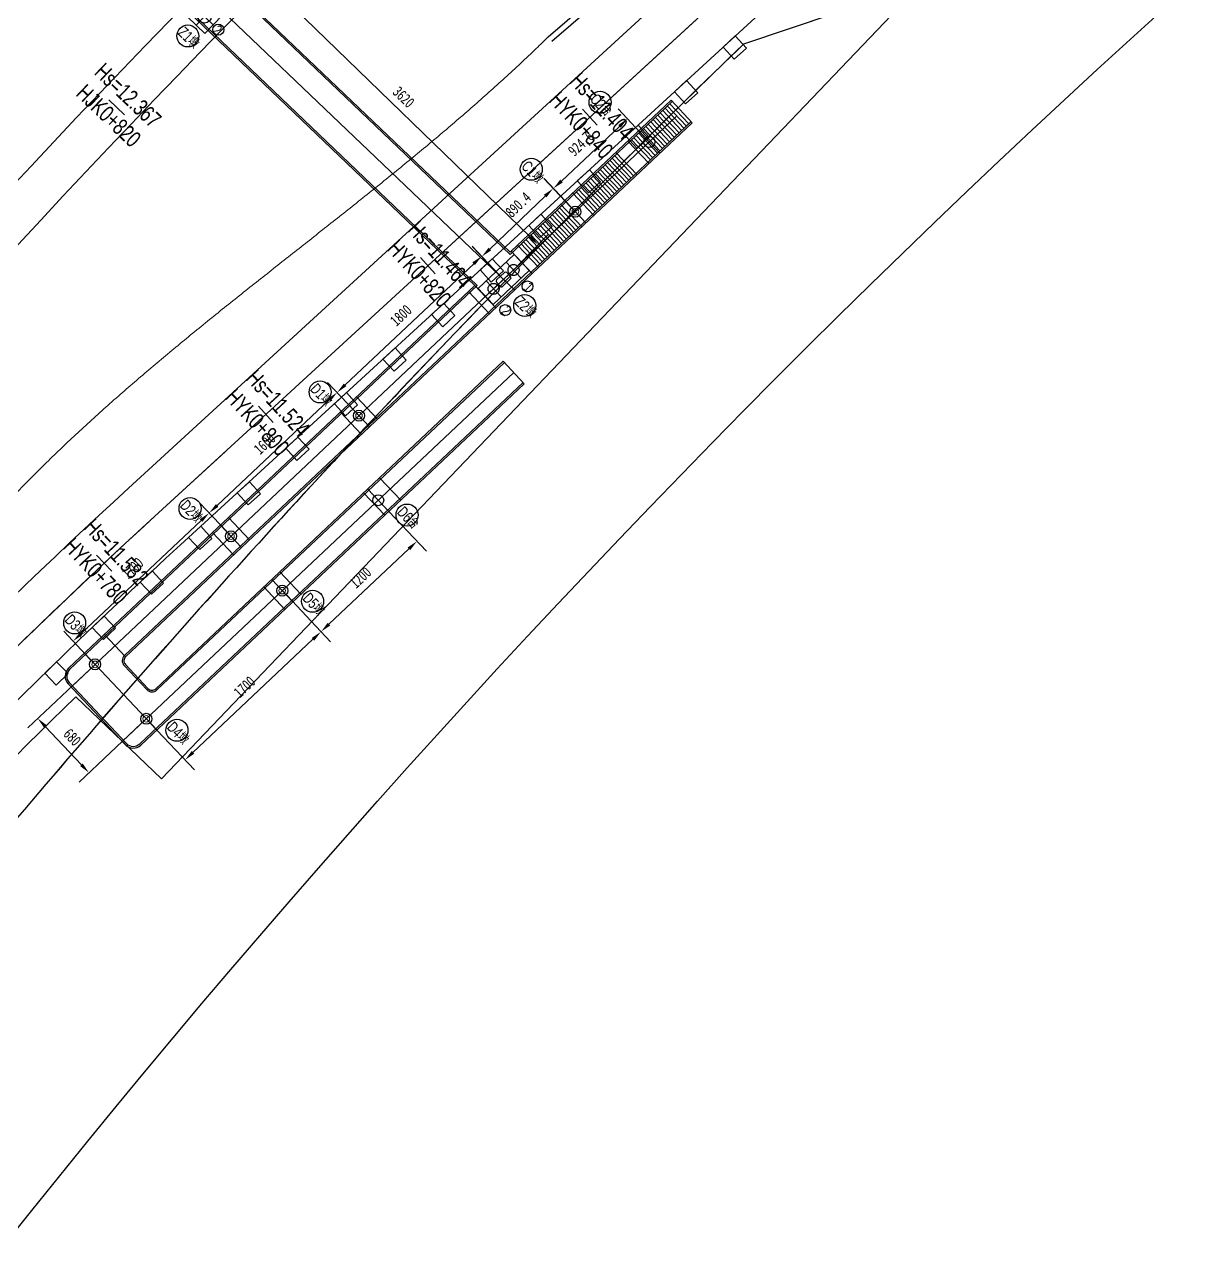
# Model space of a CAD drawing. Extents: x 0 to 558779, y 0 to 2762081.
# Drawn here: x 519545.7 to 519652.2, y 2757105.7 to 2757217.1 of the extents above; entities that cross this region are included whole.
import ezdxf
from ezdxf.enums import TextEntityAlignment as Align

# ---------------------------------------------------------------- set-up
doc = ezdxf.new("R2010")
doc.units = 0
doc.header["$LTSCALE"] = 20
doc.header["$PDMODE"] = 34
for name, pattern in [('CENTER', [2, 1.25, -0.25, 0.25, -0.25]), ('CENTER2', [28.575, 19.05, -3.175, 3.175, -3.175]), ('DASHED', [19.05, 12.7, -6.35])]:
    doc.linetypes.add(name, pattern=pattern)
for name, color, linetype in [('DL-中心线', 10, 'Continuous'), ('DL-人行道边线', 1, 'Continuous'), ('DL-树池', 110, 'Continuous'), ('DL-非机动车道边线', 6, 'Continuous'), ('L-洛秀互通匝道边线', 140, 'Continuous'), ('L-辅路绿化带', 3, 'Continuous'), ('QL-人行天桥', 230, 'Continuous'), ('RD-红线', 230, 'Continuous'), ('ta', 3, 'Continuous'), ('XW_HY-海江大道右辅路', 7, 'Continuous'), ('XW_辅助线', 7, 'Continuous'), ('YD-G2', 96, 'Continuous'), ('乌屿天桥', 1, 'Continuous'), ('桩号-HY-海江大道右辅路', 7, 'Continuous'), ('桩号-海江大道（2000坐标）', 7, 'Continuous'), ('设计高-HY-海江大道右辅路', 7, 'Continuous'), ('设计高-地面高-HY-海江大道右辅路', 7, 'Continuous'), ('设计高-地面高-海江大道（2000坐标）', 7, 'Continuous'), ('设计高-海江大道（2000坐标）', 7, 'Continuous')]:
    doc.layers.add(name, color=color, linetype=linetype)
doc.layers.add('Fline', color=6, linetype='Continuous', lineweight=18)
doc.styles.add('FS', font='仿宋_GB2312.ttf', dxfattribs={"width": 0.75})
doc.styles.get("Standard").update_dxf_attribs({"font": 'fsdb_e.shx', "width": 0.7, "bigfont": 'hzdx.shx'})
doc.dimstyles.new('ISO-25', dxfattribs={"dimtxt": 2.5, "dimasz": 2.5, "dimexe": 1.25, "dimexo": 0.625, "dimtad": 1, "dimtxsty": 'Standard', "dimcen": 2.5, "dimadec": 0, "dimazin": 0, "dimtfac": 1, "dimtmove": 0, "dimatfit": 3, "dimfxl": 1, "dimarcsym": 0})

# ---------------------------------------------------------------- blocks, each defined once
blk = doc.blocks.new('shuchi02')
at = {"layer": 'DL-树池', "color": 3}
blk.add_lwpolyline([(-0.75, 0), (0.75, 0), (0.75, -1.5), (-0.75, -1.5)], close=True, dxfattribs=at)
blk = doc.blocks.new('TQ-主墩-2根1.0')
at = {"layer": 'QL-人行天桥', "color": 1, "linetype": 'Continuous'}
for p, q in [((-2.25, 1), (2.25, 1)), ((-2.25, 1), (-2.25, -1)), ((-0.65, 0.25), (-0.65, -0.25)), ((-0.5, 0.4), (0.5, 0.4)), ((0.65, 0.25), (0.65, -0.25)), ((2.25, 1), (2.25, -1)), ((-2.25, -1), (2.25, -1)), ((-0.5, -0.4), (0.5, -0.4))]:
    blk.add_line(p, q, dxfattribs=at)
at = {"layer": 'QL-人行天桥', "color": 2, "lineweight": 35}
for p, q in [((-2.25, 0), (2.25, 0)), ((-1.25, -1), (-1.25, 1)), ((1.25, -1), (1.25, 1))]:
    blk.add_line(p, q, dxfattribs=at)
at = {"layer": 'QL-人行天桥', "color": 6, "linetype": 'DASHED', "ltscale": 2}
for centre in [(-1.25, 0), (1.25, 0)]:
    blk.add_circle(centre, 0.5, dxfattribs=at)
at = {"layer": 'QL-人行天桥', "color": 1, "linetype": 'Continuous'}
for centre, start, end in [((-0.5, 0.25), 90, 180), ((0.5, 0.25), 0, 90), ((-0.5, -0.25), 180, 270), ((0.5, -0.25), 270, 0)]:
    blk.add_arc(centre, 0.15, start, end, dxfattribs=at)
blk = doc.blocks.new('承台2')
at = {"layer": '乌屿天桥'}
for p, q in [((-1.62, -2.31), (-0.53, 2.77)), ((-0.53, 2.77), (1.62, 2.31)), ((0.53, -2.77), (1.62, 2.31)), ((-1.62, -2.31), (0.53, -2.77))]:
    blk.add_line(p, q, dxfattribs=at)
at = {"layer": '乌屿天桥', "color": 2, "linetype": 'CENTER2', "ltscale": 0.1}
blk.add_line((-0.54, -2.54), (0.54, 2.54), dxfattribs=at)
at = {"layer": '乌屿天桥', "color": 2, "linetype": 'CENTER2', "ltscale": 0.05}
for p, q in [((-0.76, 1.7), (1.39, 1.24)), ((-1.08, 0.23), (1.08, -0.23)), ((-1.39, -1.24), (0.76, -1.7))]:
    blk.add_line(p, q, dxfattribs=at)
at = {"layer": '乌屿天桥'}
for centre in [(0.31, 1.47), (-0.31, -1.47)]:
    blk.add_circle(centre, 0.6, dxfattribs=at)
blk = doc.blocks.new('*E315')
at = {"layer": 'QL-人行天桥', "lineweight": 35, "xscale": 99.99999999998144, "yscale": 99.99999999998144, "zscale": 99.99999999998144, "rotation": 87.00000048499163}
blk.add_blockref('TQ-主墩-2根1.0', (3620, 0), dxfattribs=at)
at = {"layer": '乌屿天桥', "xscale": 99.99999999997955, "yscale": 99.99999999997955, "zscale": 99.99999999997955, "rotation": 12.00994218696711}
blk.add_blockref('承台2', (0, 0), dxfattribs=at)
blk = doc.blocks.new('*D318')
at = {"color": 0, "lineweight": -2, "transparency": 16777216}
for p, q in [((1.47, 1.53), (4.14, 4.29)), ((3.99, 2.7), (28.6, -21.15)), ((27.51, -23.71), (30.19, -20.95))]:
    blk.add_line(p, q, dxfattribs=at)
at = {"color": 0, "transparency": 16777216}
for points in [[(4.11, 2.82), (3.88, 2.58), (3.27, 3.39)], [(28.71, -21.03), (28.48, -21.27), (29.32, -21.85)]]:
    blk.add_solid(points, dxfattribs=at)
at = {"layer": 'DEFPOINTS', "color": 0, "transparency": 16777216}
for p in [(1.04, 1.08), (29.32, -21.85), (27.08, -24.16)]:
    blk.add_point(p, dxfattribs=at)
at = {"color": 0, "transparency": 16777216, "insert": (17.08, -8.42), "char_height": 1, "attachment_point": 5, "rotation": 315.8941, "style": 'FS'}
blk.add_mtext('3620', dxfattribs=at)
blk = doc.blocks.new('*D328')
at = {"color": 0, "lineweight": -2, "transparency": 16777216}
for p, q in [((0.94, -47.93), (-1.48, -45.36)), ((-12.27, -57.24), (-1.35, -46.95)), ((-11.44, -59.58), (-13.86, -57.01))]:
    blk.add_line(p, q, dxfattribs=at)
at = {"color": 0, "transparency": 16777216}
for points in [[(-1.47, -46.83), (-1.24, -47.07), (-0.63, -46.27)], [(-12.39, -57.12), (-12.16, -57.36), (-13, -57.92)]]:
    blk.add_solid(points, dxfattribs=at)
at = {"layer": 'DEFPOINTS', "color": 0, "transparency": 16777216}
for p in [(-0.63, -46.27), (1.36, -48.38), (-11.01, -60.04)]:
    blk.add_point(p, dxfattribs=at)
at = {"color": 0, "transparency": 16777216, "insert": (-7.59, -51.28), "char_height": 1, "attachment_point": 5, "rotation": 43.2917, "style": 'FS'}
blk.add_mtext('1700', dxfattribs=at)
blk = doc.blocks.new('*D329')
at = {"color": 0, "lineweight": -2, "transparency": 16777216}
for p, q in [((12.58, -36.95), (10.16, -34.39)), ((0.1, -45.58), (10.29, -35.98)), ((0.94, -47.93), (-1.48, -45.36))]:
    blk.add_line(p, q, dxfattribs=at)
at = {"color": 0, "transparency": 16777216}
for points in [[(10.18, -35.86), (10.41, -36.1), (11.02, -35.3)], [(-0.01, -45.46), (0.22, -45.7), (-0.63, -46.27)]]:
    blk.add_solid(points, dxfattribs=at)
at = {"layer": 'DEFPOINTS', "color": 0, "transparency": 16777216}
for p in [(11.02, -35.3), (13.01, -37.41), (1.36, -48.38)]:
    blk.add_point(p, dxfattribs=at)
at = {"color": 0, "transparency": 16777216, "insert": (4.42, -39.96), "char_height": 1, "attachment_point": 5, "rotation": 43.2917, "style": 'FS'}
blk.add_mtext('1600', dxfattribs=at)
blk = doc.blocks.new('*D330')
at = {"color": 0, "lineweight": -2, "transparency": 16777216}
for p, q in [((39.01, -12.06), (36.59, -9.49)), ((31.44, -16.06), (36.72, -11.09)), ((32.28, -18.4), (29.86, -15.83))]:
    blk.add_line(p, q, dxfattribs=at)
at = {"color": 0, "transparency": 16777216}
for points in [[(36.6, -10.97), (36.83, -11.21), (37.44, -10.4)], [(31.33, -15.93), (31.56, -16.18), (30.71, -16.74)]]:
    blk.add_solid(points, dxfattribs=at)
at = {"layer": 'DEFPOINTS', "color": 0, "transparency": 16777216}
for p in [(37.44, -10.4), (39.43, -12.52), (32.7, -18.86)]:
    blk.add_point(p, dxfattribs=at)
at = {"color": 0, "transparency": 16777216, "insert": (33.29, -12.74), "char_height": 1, "attachment_point": 5, "rotation": 43.2917, "style": 'FS'}
blk.add_mtext('924,6', dxfattribs=at)
blk = doc.blocks.new('*D331')
at = {"color": 0, "lineweight": -2, "transparency": 16777216}
for p, q in [((32.27, -18.4), (29.82, -15.84)), ((24.91, -22.25), (29.96, -17.43)), ((25.78, -24.61), (23.33, -22.04))]:
    blk.add_line(p, q, dxfattribs=at)
at = {"color": 0, "transparency": 16777216}
for points in [[(29.84, -17.31), (30.07, -17.55), (30.68, -16.74)], [(24.8, -22.13), (25.03, -22.37), (24.19, -22.94)]]:
    blk.add_solid(points, dxfattribs=at)
at = {"layer": 'DEFPOINTS', "color": 0, "transparency": 16777216}
for p in [(30.68, -16.74), (32.7, -18.86), (26.22, -25.06)]:
    blk.add_point(p, dxfattribs=at)
at = {"color": 0, "transparency": 16777216, "insert": (27.5, -18.22), "char_height": 1, "attachment_point": 5, "rotation": 43.7087, "style": 'FS'}
blk.add_mtext('890.4', dxfattribs=at)
blk = doc.blocks.new('*D319')
at = {"color": 0, "lineweight": -2, "transparency": 16777216}
for p, q in [((25.74, -24.56), (23.32, -21.99)), ((11.75, -34.61), (23.45, -23.59)), ((12.58, -36.95), (10.16, -34.39))]:
    blk.add_line(p, q, dxfattribs=at)
at = {"color": 0, "transparency": 16777216}
for points in [[(23.33, -23.46), (23.56, -23.71), (24.18, -22.9)], [(11.63, -34.49), (11.86, -34.73), (11.02, -35.3)]]:
    blk.add_solid(points, dxfattribs=at)
at = {"layer": 'DEFPOINTS', "color": 0, "transparency": 16777216}
for p in [(24.18, -22.9), (26.17, -25.01), (13.01, -37.41)]:
    blk.add_point(p, dxfattribs=at)
at = {"color": 0, "transparency": 16777216, "insert": (16.83, -28.28), "char_height": 1, "attachment_point": 5, "rotation": 43.2917, "style": 'FS'}
blk.add_mtext('1800', dxfattribs=at)
blk = doc.blocks.new('*D332')
at = {"color": 0, "lineweight": -2, "transparency": 16777216}
for p, q in [((-11.46, -60.47), (-17.14, -65.81)), ((-15.54, -65.68), (-12.25, -69.17)), ((-6.8, -65.42), (-12.47, -70.76))]:
    blk.add_line(p, q, dxfattribs=at)
at = {"color": 0, "transparency": 16777216}
for points in [[(-15.42, -65.57), (-15.66, -65.79), (-16.23, -64.95)], [(-12.13, -69.06), (-12.37, -69.29), (-11.56, -69.9)]]:
    blk.add_solid(points, dxfattribs=at)
at = {"layer": 'DEFPOINTS', "color": 0, "transparency": 16777216}
for p in [(-11.01, -60.04), (-6.35, -64.99), (-11.56, -69.9)]:
    blk.add_point(p, dxfattribs=at)
at = {"color": 0, "transparency": 16777216, "insert": (-13.08, -66.66), "char_height": 1, "attachment_point": 5, "rotation": 313.2917, "style": 'FS'}
blk.add_mtext('680', dxfattribs=at)
blk = doc.blocks.new('*D333')
at = {"color": 0, "lineweight": -2, "transparency": 16777216}
for p, q in [((6.46, -53.78), (10.41, -57.98)), ((-2.1, -68.04), (8.82, -57.75)), ((-5.92, -65.44), (-1.97, -69.64))]:
    blk.add_line(p, q, dxfattribs=at)
at = {"color": 0, "transparency": 16777216}
for points in [[(8.71, -57.63), (8.94, -57.88), (9.55, -57.07)], [(-2.21, -67.92), (-1.98, -68.16), (-2.82, -68.73)]]:
    blk.add_solid(points, dxfattribs=at)
at = {"layer": 'DEFPOINTS', "color": 0, "transparency": 16777216}
for p in [(6.03, -53.33), (9.55, -57.07), (-6.35, -64.99)]:
    blk.add_point(p, dxfattribs=at)
at = {"color": 0, "transparency": 16777216, "insert": (2.59, -62.08), "char_height": 1, "attachment_point": 5, "rotation": 43.2917, "style": 'FS'}
blk.add_mtext('1700', dxfattribs=at)
blk = doc.blocks.new('*D334')
at = {"color": 0, "lineweight": -2, "transparency": 16777216}
for p, q in [((15.19, -45.56), (19.14, -49.75)), ((10.28, -56.38), (17.56, -49.53)), ((6.46, -53.78), (10.41, -57.98))]:
    blk.add_line(p, q, dxfattribs=at)
at = {"color": 0, "transparency": 16777216}
for points in [[(17.44, -49.4), (17.67, -49.65), (18.28, -48.84)], [(10.16, -56.26), (10.39, -56.5), (9.55, -57.07)]]:
    blk.add_solid(points, dxfattribs=at)
at = {"layer": 'DEFPOINTS', "color": 0, "transparency": 16777216}
for p in [(14.76, -45.1), (18.28, -48.84), (6.03, -53.33)]:
    blk.add_point(p, dxfattribs=at)
at = {"color": 0, "transparency": 16777216, "insert": (13.15, -52.14), "char_height": 1, "attachment_point": 5, "rotation": 43.2917, "style": 'FS'}
blk.add_mtext('1200', dxfattribs=at)
blk = doc.blocks.new('洛秀天桥1')
for centre, radius in [((-2.56448, -2.86387), 1), ((0.20996, -2.28808), 0.5), ((34.94781, -8.89319), 1), ((28.69419, -14.99288), 1), ((28.34665, -25.65076), 0.5), ((28.09299, -27.38533), 1), ((26.31513, -27.80775), 0.5), ((9.47257, -35.25309), 1), ((-2.36308, -45.85181), 1), ((17.38805, -46.4504), 1), ((8.79384, -54.29896), 1), ((-12.8643, -56.26478), 1), ((-3.55331, -66.03063), 1)]:
    blk.add_circle(centre, radius)
at = {"layer": 'Fline', "color": 4}
blk.add_line((22.9686, -26.10423), (24.8886, -28.14227), dxfattribs=at)
at = {"layer": 'Fline', "color": 2}
for centre in [(32.70439, -18.85575), (13.01053, -37.40895), (1.36459, -48.38037), (6.02744, -53.32989), (-11.00923, -60.03749), (-6.34638, -64.98702)]:
    blk.add_ellipse(centre, major_axis=(-0.21213, 0.21213), ratio=0.999999999, start_param=3.16413788, end_param=9.447323187, dxfattribs=at)
at = {"layer": 'QL-人行天桥', "color": 2, "linetype": 'CENTER', "lineweight": 35, "ltscale": 5}
blk.add_line((-30.64991, 29.29814), (27.18122, -25.98243), dxfattribs=at)
at = {"layer": '乌屿天桥', "color": 4}
for p, q in [((-29.23339, 30.78002), (26.75718, -22.74116)), ((-32.06643, 27.81626), (23.76881, -25.55645)), ((26.75718, -22.74116), (41.52503, -8.82866)), ((28.68188, -24.36261), (43.23931, -10.64834)), ((-8.33241, -59.23305), (28.68188, -24.36261)), ((-13.32212, -60.49908), (23.76881, -25.55645)), ((24.8886, -28.14227), (22.9686, -26.10423)), ((-5.38384, -62.3629), (26.23999, -32.5707)), ((-6.94498, -67.26829), (27.95428, -34.39038)), ((14.6984, -37.74226), (12.7784, -35.70422)), ((13.24266, -39.11368), (11.32266, -37.07564)), ((3.05246, -48.71367), (1.13246, -46.67563)), ((1.59671, -50.0851), (-0.32329, -48.04706)), ((7.71531, -53.6632), (5.79531, -51.62516)), ((6.25956, -55.03463), (4.33957, -52.99659)), ((-8.22955, -59.34223), (-10.14955, -57.30419)), ((-6.30267, -62.3355), (-8.35981, -60.15188)), ((-8.14653, -67.23245), (-13.35795, -61.70063))]:
    blk.add_line(p, q, dxfattribs=at)
at = {"layer": '乌屿天桥'}
for p, q in [((-29.12974, 30.88845), (26.75793, -22.53438)), ((-32.17008, 27.70783), (23.5509, -25.55566)), ((26.86474, -22.43375), (41.42217, -8.71948)), ((43.34217, -10.75752), (41.42217, -8.71948)), ((28.78474, -24.47179), (43.34217, -10.75752)), ((26.75793, -22.53438), (26.86474, -22.43375)), ((28.78474, -24.47179), (26.86474, -22.43375)), ((-8.22955, -59.34223), (28.78474, -24.47179)), ((23.5509, -25.55566), (-13.42497, -60.3899)), ((23.5509, -25.55566), (25.4709, -27.5937)), ((-5.4867, -62.25372), (26.13714, -32.46152)), ((28.05713, -34.49956), (26.13714, -32.46152)), ((-6.84212, -67.37747), (28.05713, -34.49956)), ((-6.19349, -62.23264), (-8.25063, -60.04902)), ((-8.25571, -67.33531), (-13.46713, -61.80349))]:
    blk.add_line(p, q, dxfattribs=at)
at = {"layer": '乌屿天桥', "color": 3}
for p, q in [((42.1475, -11.67691), (40.43322, -9.85723)), ((42.36587, -11.4712), (40.65158, -9.65152)), ((42.58423, -11.26548), (40.86994, -9.44581)), ((42.80259, -11.05977), (41.08831, -9.24009)), ((43.02095, -10.85406), (41.30667, -9.03438)), ((40.83734, -12.9112), (39.12305, -11.09152)), ((41.0557, -12.70548), (39.34141, -10.8858)), ((41.27406, -12.49977), (39.55978, -10.68009)), ((41.49242, -12.29405), (39.77814, -10.47438)), ((41.71078, -12.08834), (39.9965, -10.26866)), ((41.92914, -11.88263), (40.21486, -10.06295)), ((39.74553, -13.93977), (38.03124, -12.12009)), ((39.96389, -13.73405), (38.24961, -11.91437)), ((40.18225, -13.52834), (38.46797, -11.70866)), ((40.40061, -13.32262), (38.68633, -11.50295)), ((40.61897, -13.11691), (38.90469, -11.29723)), ((39.41166, -14.46038), (37.49166, -12.42234)), ((39.52717, -14.14548), (37.81288, -12.3258)), ((37.34355, -16.20262), (35.62927, -14.38294)), ((37.56191, -15.99691), (35.84763, -14.17723)), ((37.78028, -15.79119), (36.06599, -13.97151)), ((37.99864, -15.58548), (36.28435, -13.7658)), ((38.31986, -15.48895), (36.39986, -13.45091)), ((36.25175, -17.23119), (34.53746, -15.41151)), ((36.47011, -17.02548), (34.75582, -15.2058)), ((36.68847, -16.81976), (34.97418, -15.00008)), ((36.90683, -16.61405), (35.19255, -14.79437)), ((37.12519, -16.40834), (35.41091, -14.58866)), ((34.94158, -18.46548), (33.22729, -16.6458)), ((35.15994, -18.25976), (33.44565, -16.44008)), ((35.3783, -18.05405), (33.66402, -16.23437)), ((35.59666, -17.84833), (33.88238, -16.02866)), ((35.81502, -17.64262), (34.10074, -15.82294)), ((36.03338, -17.43691), (34.3191, -15.61723)), ((34.38935, -19.1918), (32.46935, -17.15376)), ((34.50485, -18.8769), (32.79057, -17.05723)), ((34.72322, -18.67119), (33.00893, -16.85151)), ((32.5396, -20.72833), (30.82532, -18.90865)), ((32.75796, -20.52262), (31.04368, -18.70294)), ((32.97632, -20.3169), (31.26204, -18.49722)), ((33.29754, -20.22037), (31.37754, -18.18233)), ((31.44779, -21.7569), (29.73351, -19.93722)), ((31.66615, -21.55119), (29.95187, -19.73151)), ((31.88452, -21.34547), (30.17023, -19.52579)), ((32.10288, -21.13976), (30.38859, -19.32008)), ((32.32124, -20.93404), (30.60696, -19.11437)), ((30.35599, -22.78547), (28.6417, -20.96579)), ((30.57435, -22.57976), (28.86006, -20.76008)), ((30.79271, -22.37404), (29.07842, -20.55436)), ((31.01107, -22.16833), (29.29679, -20.34865)), ((31.22943, -21.96262), (29.51515, -20.14294)), ((29.36704, -23.92322), (27.44704, -21.88518)), ((29.48254, -23.60833), (27.76826, -21.78865)), ((29.7009, -23.40261), (27.98662, -21.58293)), ((29.91926, -23.1969), (28.20498, -21.37722)), ((30.13762, -22.99119), (28.42334, -21.17151)), ((26.13714, -32.46152), (28.05713, -34.49956)), ((14.89152, -43.0558), (16.81152, -45.09384)), ((13.43578, -44.42722), (15.35578, -46.46526))]:
    blk.add_line(p, q, dxfattribs=at)
at = {"layer": '乌屿天桥', "color": 2, "linetype": 'CENTER2', "ltscale": 20}
for p, q in [((-13.13724, -62.04225), (41.88985, -10.20231)), ((-8.52999, -67.04416), (27.09713, -33.48054))]:
    blk.add_line(p, q, dxfattribs=at)
at = {"layer": '乌屿天桥', "color": 2, "linetype": 'CENTER2', "ltscale": 5}
for p, q in [((40.39429, -13.53466), (38.47429, -11.49662)), ((33.66439, -19.87477), (31.74439, -17.83673)), ((12.05053, -36.38993), (13.97053, -38.42797)), ((13.8019, -44.08231), (15.72189, -46.12035)), ((0.40459, -47.36135), (2.32458, -49.39939)), ((5.06744, -52.31087), (6.98744, -54.34891))]:
    blk.add_line(p, q, dxfattribs=at)
at = {"layer": '乌屿天桥', "color": 2, "linetype": 'CENTER2', "ltscale": 10}
blk.add_line((-5.38638, -66.00604), (-11.96923, -59.01847), dxfattribs=at)
at = {"layer": '乌屿天桥'}
for centre, major_axis, start_param, end_param in [((39.43429, -12.51564), (-0.35355, 0.35355), 3.16413788, 9.447323187), ((32.70439, -18.85575), (-0.35355, 0.35355), 3.16413788, 9.447323187), ((13.01053, -37.40895), (-0.35355, 0.35355), 3.16413788, 9.447323187), ((14.7619, -45.10133), (-0.35355, 0.35355), 3.16413788, 9.447323187), ((1.36459, -48.38037), (-0.35355, 0.35355), 3.16413788, 9.447323187), ((6.02744, -53.32989), (-0.35355, 0.35355), 3.16413788, 9.447323187), ((-11.00923, -60.03749), (-0.35355, 0.35355), 3.16413788, 9.447323187), ((-7.8867, -59.70617), (-0.35355, 0.35355), -0.029814651, 1.540981676), ((-12.73926, -61.11777), (-0.70711, 0.70711), -0.029814651, 1.540981676), ((-5.82956, -61.88978), (-0.35355, 0.35355), 1.540981676, 3.111778003), ((-6.34638, -64.98702), (-0.35355, 0.35355), 3.16413788, 9.447323187), ((-7.52784, -66.6496), (-0.70711, 0.70711), 1.540981676, 3.111778003)]:
    blk.add_ellipse(centre, major_axis=major_axis, ratio=0.999999999, start_param=start_param, end_param=end_param, dxfattribs=at)
at = {"layer": '乌屿天桥', "color": 4}
for centre, major_axis, start_param, end_param in [((-7.8867, -59.70617), (-0.45962, 0.45962), -0.029814651, 1.540981676), ((-12.73926, -61.11777), (-0.60104, 0.60104), -0.029814651, 1.540981676), ((-5.82956, -61.88978), (-0.45962, 0.45962), 1.540981676, 3.111778003), ((-7.52784, -66.6496), (-0.60104, 0.60104), 1.540981676, 3.111778003)]:
    blk.add_ellipse(centre, major_axis=major_axis, ratio=0.999999999, start_param=start_param, end_param=end_param, dxfattribs=at)
at = {"layer": 'Fline', "color": 4, "xscale": 0.0100000000093132, "yscale": 0.0100000000093132, "zscale": 0.0100000000093132, "rotation": 316.2917463206914}
blk.add_blockref('*E315', (0, 0), dxfattribs=at)
at = {"layer": 'ta', "color": 3, "ltscale": 10, "width": 0.75}
for s, p in [('Z1墩', (-3.54556, -2.66407)), ('2', (-0.44225, -2.49883))]:
    blk.add_text(s, height=1, rotation=316.2917463, dxfattribs=at).set_placement(p)
for s, rotation, oblique, p in [('C2台', 313.2917463, 0, (33.96673, -8.69339)), ('C1墩', 313.2917463, 0, (27.71311, -14.79308)), ('1', 316.2917463, 360, (27.89845, -25.87238)), ('Z2墩', 316.2917463, 360, (27.11191, -27.18553)), ('2', 316.2917463, 360, (25.86693, -28.02937)), ('D1墩', 313.2917463, 0, (8.49149, -35.05329)), ('D2墩', 313.2917463, 0, (-3.34416, -45.65201)), ('D6台', 313.2917463, 0, (16.40697, -46.2506)), ('D5墩', 313.2917463, 0, (7.81276, -54.09916)), ('D3墩', 313.2917463, 0, (-13.84538, -56.06499)), ('D4墩', 313.2917463, 0, (-4.53439, -65.83083))]:
    blk.add_text(s, height=1, rotation=rotation, dxfattribs=dict(at, oblique=oblique)).set_placement(p)
for p1, p2, distance, text, picture, middle in [((1.03648, 1.0843), (27.07766, -24.15658), 3.21544, '3620', '*D318', (17.07796, -8.41947)), ((13.01053, -37.40895), (26.16782, -25.01372), 2.90403, '1800', '*D319', (16.82642, -28.27872))]:
    dim = blk.add_aligned_dim(p1=p1, p2=p2, distance=distance, text=text, dimstyle='ISO-25', override={"dimtxt": 1, "dimasz": 1, "dimlfac": 100, "dimfxl": 30, "dimarcsym": 2})
    dim.commit()
    dim.dimension.update_dxf_attribs({"geometry": picture, "text_midpoint": middle})
for p1, p2, distance, picture, middle in [((32.70439, -18.85575), (39.43429, -12.51564), 2.90403, '*D330', (33.29434, -12.74008)), ((1.36459, -48.38037), (13.01053, -37.40895), 2.90403, '*D329', (4.4248, -39.96204)), ((-11.00923, -60.03749), (1.36459, -48.38037), 2.90403, '*D328', (-7.58508, -51.27632)), ((6.02744, -53.32989), (14.7619, -45.10133), -5.13657, '*D334', (13.14546, -52.13552)), ((-6.34638, -64.98702), (6.02744, -53.32989), -5.13657, '*D333', (2.59132, -62.07837)), ((-11.00923, -60.03749), (-6.34638, -64.98702), -7.1667, '*D332', (-13.07539, -66.65513))]:
    dim = blk.add_aligned_dim(p1=p1, p2=p2, distance=distance, dimstyle='ISO-25', override={"dimtxt": 1, "dimasz": 1, "dimlfac": 100, "dimfxl": 30, "dimarcsym": 2})
    dim.commit()
    dim.dimension.update_dxf_attribs({"geometry": picture, "text_midpoint": middle})
dim = blk.add_linear_dim(base=(30.68095, -16.73899), p1=(26.21511, -25.05893), p2=(32.70439, -18.85575), angle=43.7087118, text='890.4', dimstyle='ISO-25', override={"dimtxt": 1, "dimasz": 1, "dimlfac": 100, "dimfxl": 30, "dimarcsym": 2})
dim.commit()
dim.dimension.update_dxf_attribs({"geometry": '*D331', "text_midpoint": (28.27685, -19.03709), "dimtype": 129})

msp = doc.modelspace()

# ---------------------------------------------------------------- linework, layer by layer
at = {"layer": 'DL-中心线', "linetype": 'CENTER', "lineweight": 35, "ltscale": 5, "flags": 128}
msp.add_lwpolyline([(519363.527, 2756865.285, -0.0640305), (519480.744, 2757085.351, -0.0528813), (519557.501, 2757172.344), (519677.841, 2757282.704, 0.0308215), (519737.675, 2757344.78, -0.0161286), (519785.39, 2757397.285, 0.1076188), (519897.596, 2757578.067), (519932.402, 2757676.128, -0.0149276), (519945.386, 2757709.511, -0.0002025), (519945.577, 2757709.961, -0.0004051), (519945.969, 2757710.882, -0.0004051), (519946.374, 2757711.83, -0.0004051), (519946.794, 2757712.809, -0.0004051), (519947.231, 2757713.821, -0.0004051), (519947.686, 2757714.871, -0.0004051), (519948.161, 2757715.963, -0.0004051), (519948.66, 2757717.103, -0.0004051), (519949.184, 2757718.298, -0.0004051), (519949.739, 2757719.556, -0.0004051), (519950.33, 2757720.89, -0.0004051), (519950.964, 2757722.315, -0.0004051), (519951.652, 2757723.854, -0.0004051), (519952.408, 2757725.539, -0.0003826), (519953.207, 2757727.312, -0.0003376), (519954.009, 2757729.084, -0.0002926), (519954.812, 2757730.854, -0.0002476), (519955.618, 2757732.624, -0.0002025), (519956.425, 2757734.393, -0.0001575), (519957.234, 2757736.161, -0.0001125), (519958.043, 2757737.929, -0.0000675), (519958.853, 2757739.697, -0.0000225), (519959.664, 2757741.464, 0.0000375), (519960.474, 2757743.232, 0.0001125), (519961.284, 2757745, 0.0001875), (519962.093, 2757746.768, 0.0002626), (519962.9, 2757748.537, 0.0003376), (519963.705, 2757750.307, 0.0004126), (519964.508, 2757752.078, 0.0004876), (519965.307, 2757753.85, 0.0005626), (519966.102, 2757755.625, 0.0006376), (519966.894, 2757757.401, 0.0006752), (519967.641, 2757759.09, 0.0006752), (519968.318, 2757760.633, 0.0006752), (519968.942, 2757762.063, 0.0006752), (519969.521, 2757763.402, 0.0006752), (519970.064, 2757764.666, 0.0006752), (519970.575, 2757765.866, 0.0006752), (519971.06, 2757767.012, 0.0006752), (519971.521, 2757768.11, 0.0006752), (519971.961, 2757769.166, 0.0006752), (519972.383, 2757770.185, 0.0006752), (519972.787, 2757771.171, 0.0006752), (519973.176, 2757772.126, 0.0006752), (519973.551, 2757773.054, 0.0003376), (519973.734, 2757773.508, 0.0402701), (519990.889, 2757828.803, 0.0003376), (519990.996, 2757829.281, 0.0006752), (519991.212, 2757830.257, 0.0006752), (519991.432, 2757831.265, 0.0006752), (519991.656, 2757832.306, 0.0006752), (519991.885, 2757833.385, 0.0006752), (519992.12, 2757834.505, 0.0006752), (519992.362, 2757835.671, 0.0006752), (519992.611, 2757836.89, 0.0006752), (519992.868, 2757838.169, 0.0006752), (519993.136, 2757839.518, 0.0006752), (519993.416, 2757840.95, 0.0006752), (519993.712, 2757842.482, 0.0006752), (519994.027, 2757844.137, 0.0006752), (519994.367, 2757845.953, 0.0006376), (519994.72, 2757847.865, 0.0005626), (519995.068, 2757849.778, 0.0004876), (519995.413, 2757851.691, 0.0004126), (519995.754, 2757853.606, 0.0003376), (519996.092, 2757855.521, 0.0002626), (519996.428, 2757857.436, 0.0001875), (519996.762, 2757859.351, 0.0001125), (519997.095, 2757861.267, 0.0000375), (519997.427, 2757863.183, -0.0000225), (519997.759, 2757865.099, -0.0000675), (519998.092, 2757867.015, -0.0001125), (519998.425, 2757868.93, -0.0001575), (519998.76, 2757870.846, -0.0002025), (519999.096, 2757872.761, -0.0002476), (519999.433, 2757874.676, -0.0002926), (519999.773, 2757876.59, -0.0003376), (520000.115, 2757878.505, -0.0003826), (520000.459, 2757880.418, -0.0004051), (520000.79, 2757882.235, -0.0004051), (520001.094, 2757883.893, -0.0004051), (520001.378, 2757885.427, -0.0004051), (520001.646, 2757886.861, -0.0004051), (520001.901, 2757888.213, -0.0004051), (520002.144, 2757889.495, -0.0004051), (520002.379, 2757890.716, -0.0004051), (520002.605, 2757891.886, -0.0004051), (520002.824, 2757893.009, -0.0004051), (520003.037, 2757894.091, -0.0004051), (520003.245, 2757895.135, -0.0004051), (520003.447, 2757896.147, -0.0004051), (520003.645, 2757897.127, -0.0002025), (520003.743, 2757897.607, -0.0205644), (520015.566, 2757945.503), (520034.389, 2758010.197, -0.0139815), (520060.063, 2758090.044), (520086.942, 2758166.257, 0.0147938), (520122.979, 2758278.961, -0.0147938), (520159.016, 2758391.664), (520173.526, 2758432.806)], format="xyb", dxfattribs=at)
at = {"layer": 'DL-人行道边线', "flags": 128}
for points in [[(519558.138, 2757148.48), (519627.222, 2757220.751)], [(519558.138, 2757148.48), (519550.334, 2757155.94)]]:
    msp.add_lwpolyline(points, dxfattribs=at)
msp.add_lwpolyline([(519445.711, 2757018.971, -0.0191885), (519486.452, 2757081.299, -0.0453256), (519550.334, 2757155.94, -0.0453256)], format="xyb", dxfattribs=at)
at = {"layer": 'DL-非机动车道边线', "flags": 128}
msp.add_lwpolyline([(519442.71, 2757020.772, -0.0191885), (519483.598, 2757083.325, -0.0528813), (519559.866, 2757169.765), (519612.515, 2757218.047)], format="xyb", dxfattribs=at)
at = {"layer": 'L-洛秀互通匝道边线', "flags": 128}
for points in [[(519593.335, 2757215.981), (519655.401, 2757269.355, 0.0436644), (519741.427, 2757357.492, -0.0190617), (519784.018, 2757405.652, 0.0358991), (519839.415, 2757472.708, 0.0002315)], [(519593.661, 2757215.601), (519655.727, 2757268.976, 0.0436644), (519741.814, 2757357.176, -0.0190617), (519784.38, 2757405.306, 0.0358991), (519839.822, 2757472.418, 0.0002315)]]:
    msp.add_lwpolyline(points, format="xyb", dxfattribs=at)
at = {"layer": 'L-洛秀互通匝道边线'}
for radius in [599, 598.5]:
    msp.add_arc((519998.613, 2756842.455), radius, 133.352173, 143.212677, dxfattribs=at)
at = {"layer": 'L-辅路绿化带', "lineweight": 0, "flags": 128}
for points in [[(519375.907, 2756956.026, -0.0968453), (519606.732, 2757263.593, 0.1251069), (519879.487, 2757672.743), (520150.421, 2758440.955)], [(519379.531, 2756954.334, -0.0968312), (519609.412, 2757260.623, 0.1251069), (519883.259, 2757671.413), (520154.193, 2758439.624)], [(519436.708, 2757024.374, -0.0191885), (519477.89, 2757087.377, -0.0528813), (519555.135, 2757174.924), (519675.475, 2757285.283, 0.0308215), (519735.01, 2757347.049, -0.0161286), (519782.877, 2757399.721, 0.1076188), (519894.298, 2757579.238)], [(519508.944, 2757185.187, -0.0219983), (519570.406, 2757250.171)], [(519544.385, 2757173.917, -0.0039987), (519545.751, 2757175.333, -0.0037607), (519547.139, 2757176.728, -0.0035228), (519548.549, 2757178.104, -0.0032851), (519549.978, 2757179.461, -0.003048), (519551.425, 2757180.801, -0.0028115), (519552.888, 2757182.125, -0.0025759), (519554.367, 2757183.434, -0.0023411), (519555.86, 2757184.729, -0.0021072), (519557.364, 2757186.011, -0.001874), (519558.88, 2757187.282, -0.0016415), (519560.405, 2757188.543, -0.0014096), (519561.939, 2757189.795, -0.0011781), (519563.479, 2757191.04, -0.0009469), (519565.024, 2757192.277, -0.0007158), (519566.574, 2757193.51, -0.0004846), (519568.126, 2757194.738, -0.0002531), (519569.679, 2757195.964, -0.0000211), (519571.232, 2757197.188, 0.0002115), (519572.784, 2757198.412, 0.0004448), (519574.333, 2757199.637, 0.0006791), (519575.878, 2757200.865, 0.0009144), (519577.417, 2757202.097, 0.0011508), (519578.95, 2757203.333, 0.0013883), (519580.475, 2757204.576, 0.0016269), (519581.991, 2757205.827, 0.0018665), (519583.497, 2757207.087, 0.002107), (519584.991, 2757208.358, 0.0023482), (519586.471, 2757209.641, 0.0025898), (519587.938, 2757210.937, 0.0028315), (519589.39, 2757212.247, 0.0030727), (519590.825, 2757213.574, 0.0033129), (519592.242, 2757214.918, 0.0027571), (519593.335, 2757215.981)]]:
    msp.add_lwpolyline(points, format="xyb", dxfattribs=at)
at = {"layer": 'RD-红线'}
msp.add_line((519627.373, 2757220.796), (519611.108, 2757215.322), dxfattribs=at)
for points in [[(519571.756, 2757175.13, -0.0143934), (519610.55, 2757214.784, -0.0001769), (519611.045, 2757215.261, -0.0000222), (519611.108, 2757215.322, -0.0000222)], [(519571.756, 2757175.13, 0.0167518), (519529.569, 2757126.26, -0.0234152), (519522.55, 2757118.346), (519495.996, 2757091.086, 0.0394646), (519487.232, 2757080.54, 0.0475627), (519395.829, 2756920.702), (519393.729, 2756916.021)]]:
    msp.add_lwpolyline(points, format="xyb", dxfattribs=at)
at = {"layer": 'XW_HY-海江大道右辅路', "color": 4}
msp.add_line((519557.501, 2757172.344), (519677.841, 2757282.704), dxfattribs=at)
msp.add_line((519557.501, 2757172.344), (519677.841, 2757282.704), dxfattribs=at)
at = {"layer": 'XW_HY-海江大道右辅路', "color": 2}
msp.add_arc((519929.237, 2756766.99), 550, 132.52283, 144.63105, dxfattribs=at)
msp.add_arc((519929.237, 2756766.99), 550, 132.52283, 144.63105, dxfattribs=at)
at = {"layer": 'XW_辅助线', "color": 2}
msp.add_arc((519998.613, 2756842.455), 600, 133.352173, 143.212677, dxfattribs=at)
msp.add_arc((519998.613, 2756842.455), 600, 133.352173, 143.212677, dxfattribs=at)
at = {"layer": 'YD-G2'}
for points in [[(519627.371, 2757220.801), (519611.107, 2757215.328), (519611.107, 2757215.328), (519611.043, 2757215.267), (519609.823, 2757214.089), (519609.098, 2757213.387), (519608.374, 2757212.685), (519607.651, 2757211.982), (519606.928, 2757211.278), (519606.206, 2757210.573), (519605.485, 2757209.868), (519604.765, 2757209.162), (519604.045, 2757208.455), (519603.326, 2757207.747), (519602.608, 2757207.039), (519601.891, 2757206.329), (519601.174, 2757205.619), (519600.458, 2757204.909), (519599.743, 2757204.197), (519599.029, 2757203.485), (519598.315, 2757202.772), (519597.602, 2757202.059), (519596.89, 2757201.344), (519596.178, 2757200.629), (519595.467, 2757199.913), (519594.757, 2757199.197), (519594.048, 2757198.479), (519593.34, 2757197.761), (519592.632, 2757197.042), (519591.925, 2757196.323), (519591.219, 2757195.602), (519590.514, 2757194.881), (519589.809, 2757194.159), (519589.105, 2757193.437), (519588.402, 2757192.713), (519587.699, 2757191.989), (519586.998, 2757191.265), (519586.297, 2757190.539), (519585.597, 2757189.813), (519584.897, 2757189.086), (519584.199, 2757188.358), (519583.501, 2757187.63), (519582.804, 2757186.901), (519582.107, 2757186.171), (519581.412, 2757185.44), (519580.717, 2757184.709), (519580.023, 2757183.977), (519579.33, 2757183.244), (519578.637, 2757182.51), (519577.945, 2757181.776), (519577.254, 2757181.041), (519576.564, 2757180.305), (519575.875, 2757179.569), (519575.186, 2757178.832), (519574.498, 2757178.094), (519573.811, 2757177.355), (519573.125, 2757176.616), (519572.439, 2757175.876), (519571.754, 2757175.135), (519571.07, 2757174.394), (519570.387, 2757173.651), (519569.704, 2757172.908), (519569.023, 2757172.165), (519568.342, 2757171.42), (519567.661, 2757170.675), (519566.982, 2757169.929), (519566.303, 2757169.183), (519565.625, 2757168.435), (519564.948, 2757167.687), (519564.272, 2757166.939), (519563.596, 2757166.189), (519562.922, 2757165.439), (519562.248, 2757164.688), (519561.574, 2757163.937), (519560.902, 2757163.185), (519560.23, 2757162.432), (519559.56, 2757161.678), (519558.89, 2757160.924), (519558.22, 2757160.169), (519557.552, 2757159.413), (519556.884, 2757158.657), (519556.217, 2757157.899), (519555.551, 2757157.142), (519554.886, 2757156.383), (519554.221, 2757155.624), (519553.558, 2757154.864), (519552.895, 2757154.103), (519552.233, 2757153.342), (519551.571, 2757152.58), (519550.911, 2757151.817), (519550.251, 2757151.054), (519549.592, 2757150.29), (519548.934, 2757149.525), (519548.277, 2757148.76), (519547.62, 2757147.994), (519546.965, 2757147.227), (519546.31, 2757146.459), (519545.656, 2757145.691)], [(519543.791, 2757106.031), (519546.325, 2757109.206), (519548.872, 2757112.37), (519551.433, 2757115.523), (519554.008, 2757118.665), (519556.597, 2757121.796), (519559.199, 2757124.915), (519561.814, 2757128.024), (519564.443, 2757131.121), (519567.085, 2757134.206), (519569.74, 2757137.281), (519572.409, 2757140.343), (519575.091, 2757143.394), (519577.786, 2757146.434), (519580.494, 2757149.462), (519583.215, 2757152.478), (519585.95, 2757155.482), (519588.697, 2757158.474), (519591.457, 2757161.455), (519594.23, 2757164.424), (519597.016, 2757167.38), (519599.814, 2757170.325), (519602.625, 2757173.257), (519605.449, 2757176.177), (519608.286, 2757179.085), (519611.135, 2757181.981), (519613.996, 2757184.864), (519616.87, 2757187.735), (519619.756, 2757190.594), (519622.655, 2757193.44), (519625.566, 2757196.273), (519628.489, 2757199.094), (519631.424, 2757201.902), (519634.372, 2757204.698), (519637.331, 2757207.481), (519640.303, 2757210.251), (519643.286, 2757213.008), (519646.281, 2757215.752), (519649.288, 2757218.483)]]:
    msp.add_lwpolyline(points, dxfattribs=at)
at = {"layer": '设计高-地面高-HY-海江大道右辅路'}
for p, q in [((519596.44, 2757209.411), (519597.792, 2757207.937)), ((519581.7, 2757195.893), (519583.052, 2757194.419)), ((519566.96, 2757182.376), (519568.311, 2757180.901)), ((519552.235, 2757168.824), (519553.604, 2757167.365))]:
    msp.add_line(p, q, dxfattribs=at)
at = {"layer": '设计高-地面高-海江大道（2000坐标）'}
msp.add_line((519553.334, 2757210.257), (519554.782, 2757208.877), dxfattribs=at)

# ---------------------------------------------------------------- block references
at = {"layer": 'DL-树池'}
for p, rotation in [((519609.798, 2757215.555), 42.52283312664593), ((519605.376, 2757211.5), 42.52283312664593), ((519600.954, 2757207.445), 42.52283312664593), ((519596.532, 2757203.389), 42.52283312664593), ((519592.11, 2757199.334), 42.52283312664593), ((519587.688, 2757195.279), 42.52283312664593), ((519583.266, 2757191.223), 42.52283312664593), ((519578.844, 2757187.168), 42.52283312664593), ((519574.421, 2757183.113), 42.52283312664593), ((519569.999, 2757179.057), 42.52283312664593), ((519565.577, 2757175.002), 42.52283312664593), ((519561.155, 2757170.947), 42.52283312664593), ((519556.744, 2757166.879), 42.96848677811778), ((519552.377, 2757162.766), 43.59753467764861), ((519548.054, 2757158.604), 44.22658257717936)]:
    msp.add_blockref('shuchi02', p, dxfattribs=dict(at, rotation=rotation))
at = {"layer": 'QL-人行天桥', "color": 7}
msp.add_blockref('洛秀天桥1', (519563.098, 2757218.926), dxfattribs=at)

# ---------------------------------------------------------------- texts
at = {"layer": '桩号-HY-海江大道右辅路', "width": 0.75}
for s, rotation, p in [('HYK0+840', 312.52283, (519596.895, 2757208.471)), ('HYK0+820', 312.52283, (519582.155, 2757194.953)), ('HYK0+800', 312.52283, (519567.414, 2757181.436)), ('HYK0+780', 313.17376, (519552.701, 2757167.889))]:
    msp.add_text(s, height=1.5, rotation=rotation, dxfattribs=at).set_placement(p, align=Align.TOP_CENTER)
at = {"layer": '桩号-海江大道（2000坐标）', "width": 0.75}
msp.add_text('HJK0+820', height=1.5, rotation=316.36744, dxfattribs=at).set_placement((519553.851, 2757209.35), align=Align.TOP_CENTER)
at = {"layer": '设计高-HY-海江大道右辅路', "width": 0.75}
for s, rotation, p in [('Hs=11.404', 312.52283, (519597.337, 2757208.877)), ('Hs=11.464', 312.52283, (519582.597, 2757195.359)), ('Hs=11.524', 312.52283, (519567.857, 2757181.841)), ('Hs=11.582', 313.17376, (519553.138, 2757168.3))]:
    msp.add_text(s, height=1.5, rotation=rotation, dxfattribs=at).set_placement(p, align=Align.BOTTOM_CENTER)
at = {"layer": '设计高-海江大道（2000坐标）', "width": 0.75}
msp.add_text('Hs=12.367', height=1.5, rotation=316.36744, dxfattribs=at).set_placement((519554.265, 2757209.784), align=Align.BOTTOM_CENTER)

doc.saveas('drawing.dxf')
